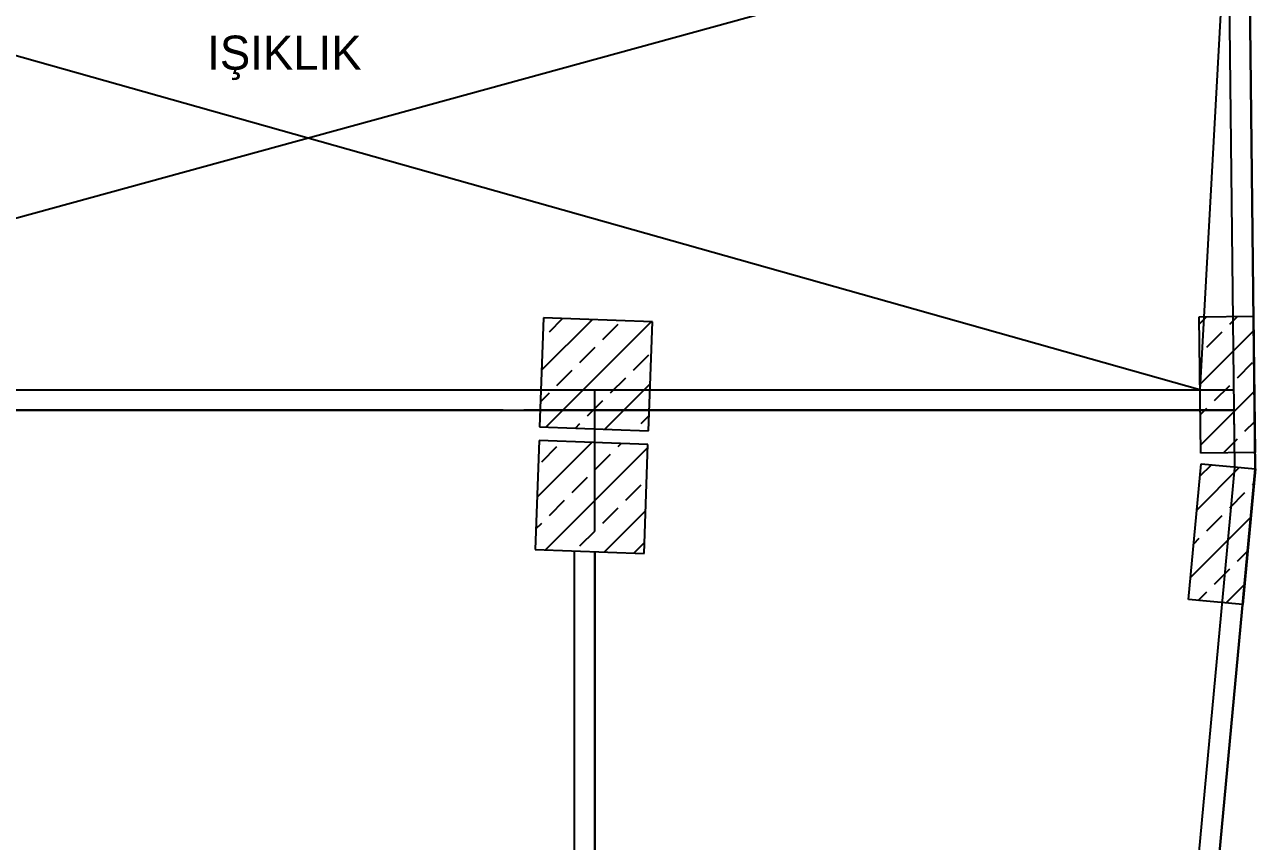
# Model space of a CAD drawing. Header units: centimetres. Extents: x 247996 to 315152, y -468471 to -440326.
# Drawn here: x 255597 to 256500, y -443434 to -442834 of the extents above; entities that cross this region are included whole.
import ezdxf

# ---------------------------------------------------------------- set-up
doc = ezdxf.new("R2010")
doc.units = ezdxf.units.CM
doc.layers.add('SCOTT-MKDU0', color=50, linetype='CONTINUOUS')
doc.styles.add('MtXpl_Comic_Sans_MS', font='comic.ttf')

msp = doc.modelspace()

# ---------------------------------------------------------------- linework, layer by layer
at = {"layer": 'SCOTT-MKDU0', "color": 8, "ltscale": 0.03}
for p, q in [((256500.06, -443160.12), (256469.76, -440514.39)), ((256469.76, -440514.39), (256500.06, -443160.12)), ((256485.05, -443159.51), (256454.93, -440529.34)), ((255131.12, -443102.11), (256479.81, -442732.11)), ((256459.53, -443102.11), (255149.84, -442732.87)), ((256479.81, -442732.11), (256459.53, -443102.11)), ((255977.48, -443049.46), (255974.61, -443129.41)), ((255976.1, -443087.79), (256013.16, -443050.74)), ((256057.42, -443052.32), (255977.48, -443049.46)), ((255981.81, -443059.64), (255991.48, -443049.96)), ((256458.92, -443048.68), (256498.91, -443048.22)), ((256460.06, -443148.67), (256458.92, -443048.68)), ((256458.98, -443053.93), (256464.29, -443048.62)), ((256481.33, -443054.02), (256487, -443048.36)), ((256498.91, -443048.22), (256500.06, -443148.21)), ((255979.22, -443129.57), (256056.51, -443052.29)), ((256021.1, -443065.25), (256032.32, -443054.02)), ((256054.56, -443132.27), (256057.42, -443052.32)), ((256459.49, -443098.32), (256499.04, -443058.77)), ((256464.5, -443070.86), (256475.72, -443059.64)), ((256004.26, -443082.09), (256015.48, -443070.86)), ((256043.55, -443087.7), (256054.77, -443076.48)), ((256486.95, -443093.31), (256498.17, -443082.09)), ((255987.42, -443098.93), (255998.64, -443087.7)), ((256026.71, -443104.54), (256037.93, -443093.31)), ((255131.12, -443102.11), (256484.39, -443102.11)), ((255975.27, -443111.07), (255981.81, -443104.54)), ((256015.25, -443205.79), (256015.25, -443102.11)), ((256022.57, -443131.12), (256055.79, -443097.9)), ((256459.99, -443142.72), (256499.54, -443103.17)), ((256470.11, -443110.15), (256481.33, -443098.93)), ((256009.87, -443121.38), (256021.1, -443110.15)), ((255130.36, -443117.11), (256484.57, -443117.11)), ((255947.95, -443117.11), (255452.95, -443117.11)), ((256484.57, -443117.11), (255962.95, -443117.11)), ((256049.16, -443126.99), (256054.96, -443121.19)), ((256459.74, -443120.52), (256464.5, -443115.76)), ((256485.05, -443159.51), (256484.57, -443117.11)), ((255974.61, -443129.41), (256054.56, -443132.27)), ((256000.9, -443130.35), (256004.26, -443126.99)), ((256492.56, -443132.6), (256499.8, -443125.36)), ((255974.26, -443139.4), (255971.4, -443219.35)), ((255972.77, -443180.93), (256012.91, -443140.79)), ((256054.21, -443142.26), (255974.26, -443139.4)), ((256032.32, -443143.83), (256034.59, -443141.56)), ((256476.68, -443148.48), (256486.95, -443138.21)), ((255976.19, -443155.05), (255987.42, -443143.83)), ((255978.98, -443219.62), (256054.13, -443144.47)), ((256015.48, -443160.66), (256026.71, -443149.44)), ((256051.34, -443222.21), (256054.21, -443142.26)), ((256500.06, -443148.21), (256460.06, -443148.67)), ((256499.39, -443148.22), (256500.05, -443147.56)), ((256385.49, -444230.95), (256485.05, -443159.51)), ((256400.82, -444065.95), (256485.05, -443159.51)), ((256451.12, -443256.02), (256460.37, -443156.45)), ((256457.21, -443190.4), (256488.54, -443159.07)), ((256459.51, -443165.65), (256468, -443157.16)), ((256460.37, -443156.45), (256500.2, -443160.15)), ((255998.64, -443177.5), (256009.87, -443166.28)), ((256112.81, -447327.49), (256500.06, -443160.12)), ((256500.06, -443160.12), (256112.81, -447327.49)), ((256500.2, -443160.15), (256490.94, -443259.72)), ((256037.93, -443183.12), (256049.16, -443171.89)), ((256481.33, -443188.73), (256492.56, -443177.5)), ((256498.17, -443171.89), (256499.2, -443170.86)), ((255981.81, -443194.34), (255993.03, -443183.12)), ((256021.1, -443199.95), (256032.32, -443188.73)), ((256022.33, -443221.17), (256052.46, -443191.04)), ((256452.61, -443239.9), (256496.9, -443195.61)), ((256464.5, -443205.57), (256475.72, -443194.34)), ((255971.94, -443204.21), (255976.19, -443199.95)), ((256004.26, -443216.79), (256015.48, -443205.57)), ((256454.91, -443215.15), (256458.88, -443211.18)), ((255971.4, -443219.35), (256051.34, -443222.21)), ((256000.25, -444065.95), (256000.25, -443220.38)), ((256000.25, -444065.95), (256000.25, -443220.38)), ((256015.25, -444065.95), (256015.25, -443220.92)), ((256015.25, -443220.92), (256015.25, -444065.95)), ((256044, -443221.95), (256051.63, -443214.32)), ((256486.95, -443228.02), (256494.6, -443220.36)), ((256470.11, -443244.85), (256481.33, -443233.63)), ((256478.82, -443258.59), (256492.3, -443245.11)), ((256490.94, -443259.72), (256451.12, -443256.02)), ((256458.28, -443256.69), (256464.5, -443250.47))]:
    msp.add_line(p, q, dxfattribs=at)

# ---------------------------------------------------------------- texts
at = {"layer": 'SCOTT-MKDU0', "color": 8, "ltscale": 0.03, "style": 'MtXpl_Comic_Sans_MS'}
msp.add_text('IŞIKLIK', height=25, rotation=360, dxfattribs=at).set_placement((255730.6, -442867.29))

doc.saveas('drawing.dxf')
